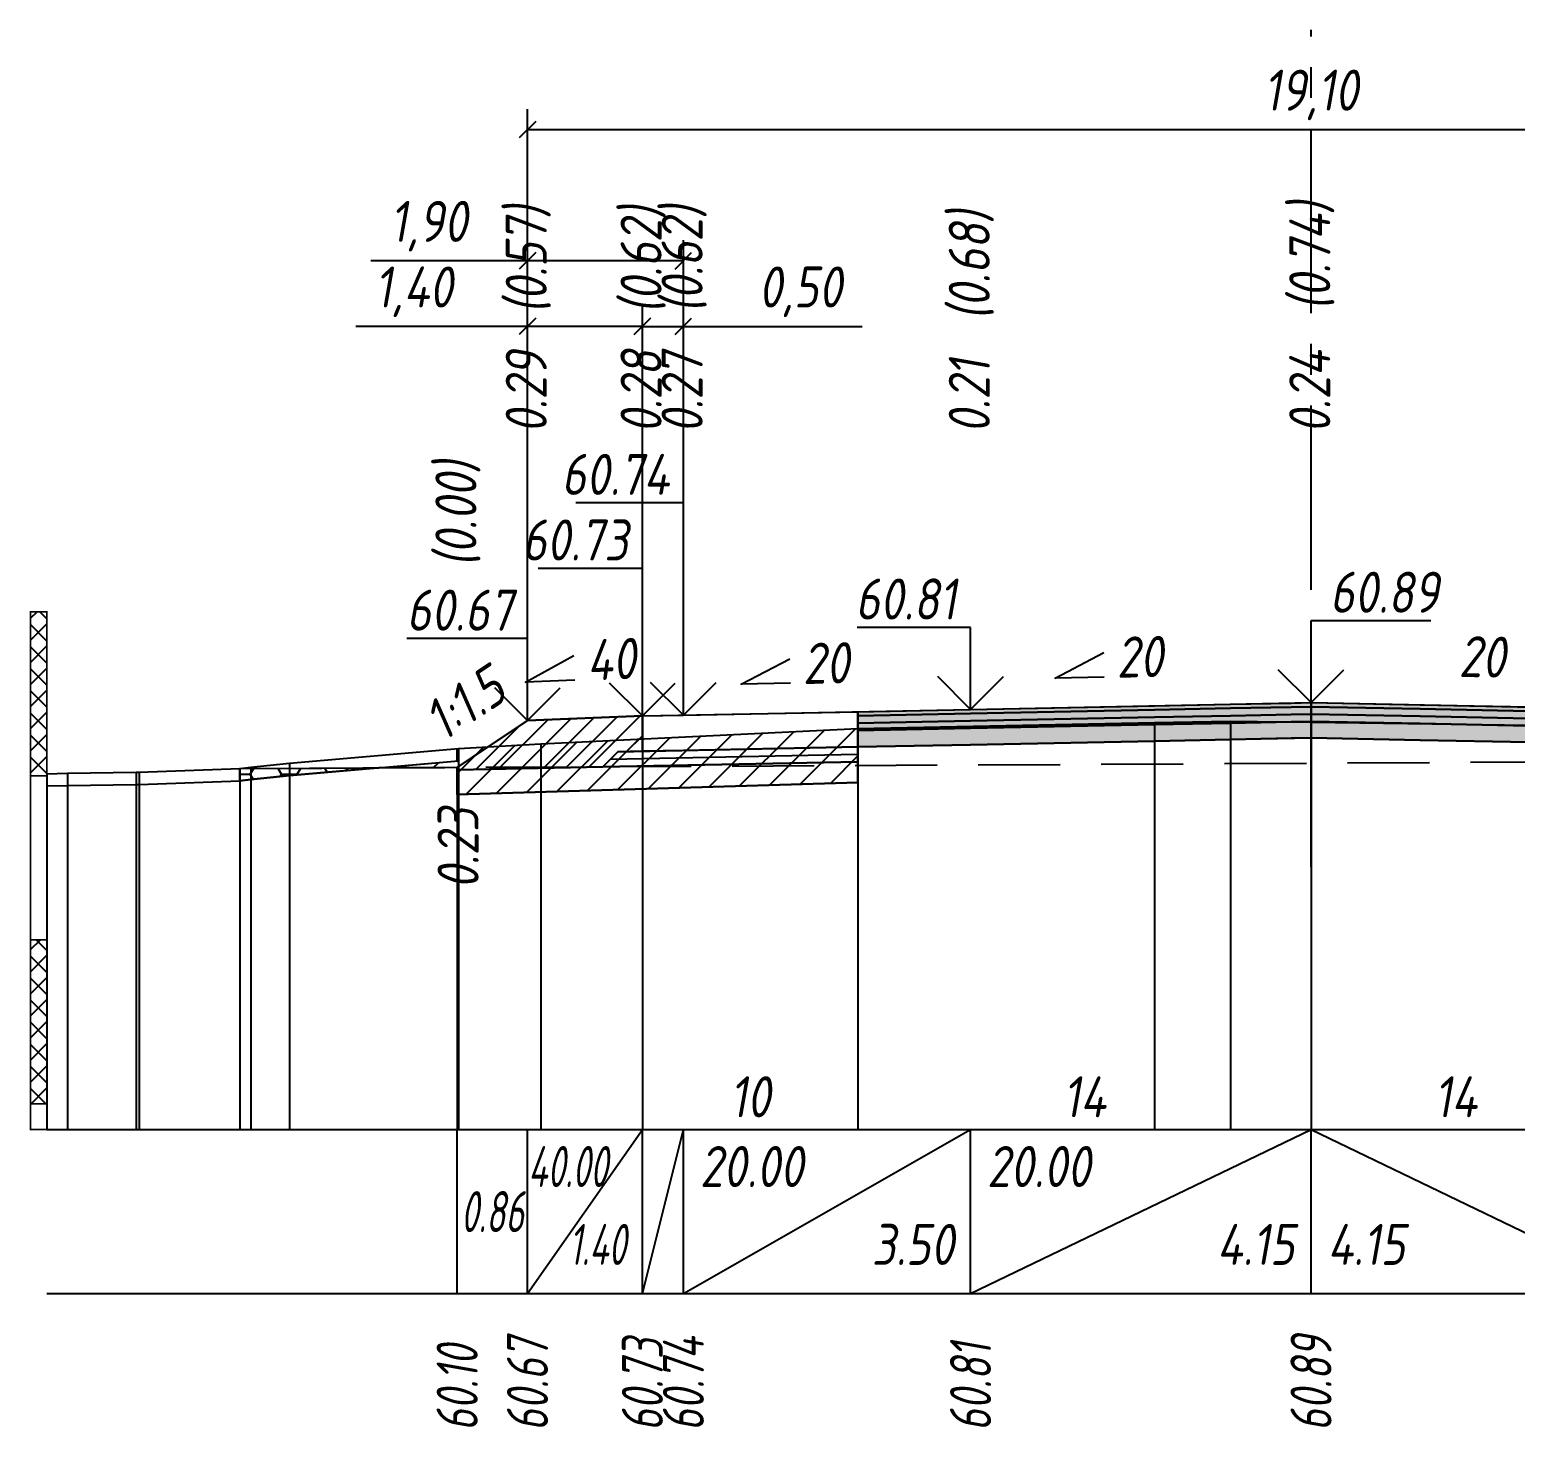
# Model space of a CAD drawing. Extents: x -717 to 1451, y -133302 to 233.
# Drawn here: x 78.9 to 169.5, y -62299.2 to -62213.9 of the extents above; entities that cross this region are included whole.
import ezdxf
from ezdxf.enums import TextEntityAlignment as Align

# ---------------------------------------------------------------- set-up
doc = ezdxf.new("R2010")
doc.units = 0
doc.linetypes.add('осевая2', pattern=[1.125, 0.75, -0.125, 0.125, -0.125])
doc.linetypes.add('штриховая', pattern=[0.75, 0.5, -0.25])
for name, color, linetype in [('Интерполированный поперечник', 2, 'Continuous'), ('Код_514', 1, 'Continuous'), ('Контур_0', 7, 'Continuous'), ('Контур_2521', 7, 'Continuous'), ('Контур_2564', 7, 'Continuous'), ('Контур_2660', 7, 'Continuous'), ('Контур_2665', 7, 'Continuous'), ('Контур_400', 7, 'Continuous'), ('Контур_508', 7, 'Continuous'), ('Контур_512', 7, 'Continuous'), ('Контур_513', 7, 'Continuous'), ('Контур_818', 7, 'Continuous'), ('Красный поперечник', 1, 'Continuous'), ('Линейка абсолютных высот', 7, 'Continuous'), ('Объём_2501', 7, 'Continuous'), ('Объём_2564', 7, 'Continuous'), ('Объём_2650', 7, 'Continuous'), ('Объём_2660', 7, 'Continuous'), ('Объём_2661', 7, 'Continuous'), ('Объём_2665', 7, 'Continuous'), ('Объём_2666', 7, 'Continuous'), ('Объём_2667', 7, 'Continuous'), ('Объём_2668', 7, 'Continuous'), ('Объём_2669', 7, 'Continuous'), ('Объём_2675', 7, 'Continuous'), ('Объём_2753', 7, 'Continuous'), ('Ось', 1, 'осевая2'), ('Откосы', 7, 'Continuous'), ('Отметки покрытия', 7, 'Continuous'), ('Рабочие отметки', 7, 'Continuous'), ('Рабочие отметки доп.', 7, 'Continuous'), ('Слои выравнивания', 7, 'Continuous'), ('Таблица', 7, 'Continuous'), ('Уклоны проезжей части', 7, 'Continuous'), ('Черный поперечник', 3, 'Continuous')]:
    doc.layers.add(name, color=color, linetype=linetype)
for name, color, linetype, true_color in [('Контур_2540', 2, 'Continuous', 0xffff00), ('Контур_2560', 2, 'Continuous', 0xffff00), ('Контур_2561', 7, 'Continuous', 0xff8040), ('Контур_2562', 3, 'Continuous', 0x00ff00), ('Контур_2563', 7, 'Continuous', 0xff8000), ('Контур_2570', 7, 'Continuous', 0x80ff00), ('Контур_2725', 7, 'Continuous', 0x323232), ('Контур_2736', 4, 'Continuous', 0x00ffff), ('Контур_2737', 4, 'Continuous', 0x00ffff), ('Контур_2738', 4, 'Continuous', 0x00ffff), ('Контур_2739', 4, 'Continuous', 0x00ffff), ('Контур_2741', 4, 'Continuous', 0x00ffff), ('Контур_2742', 4, 'Continuous', 0x00ffff), ('Контур_2743', 4, 'Continuous', 0x00ffff), ('Контур_2744', 7, 'Continuous', 0xa4ffff), ('Контур_2745', 7, 'Continuous', 0xa4ffff), ('Контур_2747', 4, 'Continuous', 0x00ffff), ('Контур_2748', 4, 'Continuous', 0x00ffff), ('Контур_2749', 4, 'Continuous', 0x00ffff), ('Контур_2750', 4, 'Continuous', 0x00ffff), ('Контур_2751', 4, 'Continuous', 0x00ffff), ('Контур_2752', 4, 'Continuous', 0x00ffff), ('Контур_2760', 7, 'Continuous', 0x323232), ('Контур_2761', 7, 'Continuous', 0x323232), ('Контур_2762', 7, 'Continuous', 0x323232), ('Контур_2763', 7, 'Continuous', 0x323232), ('Контур_402', 7, 'Continuous', 0xff6464), ('Контур_703', 4, 'Continuous', 0x00ffff), ('Контур_705', 4, 'Continuous', 0x00ffff), ('Контур_707', 4, 'Continuous', 0x00ffff), ('Контур_720', 131, 'Continuous', 0xaaffff), ('Объём_2500', 7, 'Continuous', 0xc0c0c0), ('Объём_2520', 7, 'Continuous', 0x80ffff), ('Объём_2540', 2, 'Continuous', 0xffff00), ('Объём_2560', 2, 'Continuous', 0xffff00), ('Объём_2561', 7, 'Continuous', 0xff8040), ('Объём_2562', 3, 'Continuous', 0x00ff00), ('Объём_2563', 7, 'Continuous', 0xff8000), ('Объём_2570', 7, 'Continuous', 0x80ff00), ('Объём_2600', 7, 'Continuous', 0x808000), ('Объём_2746', 2, 'Continuous', 0xffff00)]:
    doc.layers.add(name, color=color, linetype=linetype, true_color=true_color)
doc.styles.get("Standard").update_dxf_attribs({"font": 'txt', "height": 2.5})
doc.styles.add('М', font='romand.shx', dxfattribs={"width": 0.8, "oblique": 10, "height": 2.5})
doc.dimstyles.new('ISO-25', dxfattribs={"dimtxt": 2.5, "dimasz": 2.5, "dimexe": 1.25, "dimexo": 0.625, "dimtad": 1, "dimtxsty": 'Standard', "dimcen": 2.5, "dimadec": 0, "dimazin": 0, "dimtfac": 1, "dimtmove": 0, "dimatfit": 3, "dimfxl": 1, "dimarcsym": 0})
pattern_1 = [(45.0000013, (0, 0), (-0.67351924, 0.673519211), []), (135.0000003, (0, 0), (-0.673519222, -0.67351923), [])]

# ---------------------------------------------------------------- blocks, each defined once
blk = doc.blocks.new('_Oblique')
at = {"color": 0, "linetype": 'ByBlock', "lineweight": -2}
blk.add_line((-0.5, -0.5), (0.5, 0.5), dxfattribs=at)
blk = doc.blocks.new('*D1495')
at = {"color": 0, "lineweight": -2, "transparency": 16777216}
for p, q in [((109.286, -62255.498), (109.286, -62230.778)), ((116.286, -62255.218), (116.286, -62230.778)), ((109.286, -62232.028), (98.815, -62232.028)), ((116.286, -62232.028), (109.286, -62232.028))]:
    blk.add_line(p, q, dxfattribs=at)
at = {"layer": 'Defpoints', "color": 0, "transparency": 16777216}
for p in [(116.286, -62232.028), (109.286, -62256.123), (116.286, -62255.843)]:
    blk.add_point(p, dxfattribs=at)
at = {"color": 0, "lineweight": -2, "transparency": 16777216, "rotation": 180}
blk.add_blockref('_Oblique', (109.286, -62232.028), dxfattribs=at)
at = {"color": 0, "lineweight": -2, "transparency": 16777216}
blk.add_blockref('_Oblique', (116.286, -62232.028), dxfattribs=at)
at = {"color": 0, "transparency": 16777216, "insert": (102.355, -62229.915), "char_height": 2.5, "width": 8.75, "attachment_point": 5, "style": 'М'}
blk.add_mtext('1,40', dxfattribs=at)
blk = doc.blocks.new('*D1497')
at = {"color": 0, "lineweight": -2, "transparency": 16777216}
for p, q in [((116.286, -62255.218), (116.286, -62230.778)), ((118.786, -62255.168), (118.786, -62230.778)), ((116.286, -62232.028), (118.786, -62232.028)), ((118.786, -62232.028), (129.677, -62232.028))]:
    blk.add_line(p, q, dxfattribs=at)
at = {"layer": 'Defpoints', "color": 0, "transparency": 16777216}
for p in [(118.786, -62232.028), (116.286, -62255.843), (118.786, -62255.793)]:
    blk.add_point(p, dxfattribs=at)
at = {"color": 0, "lineweight": -2, "transparency": 16777216, "rotation": 180}
blk.add_blockref('_Oblique', (116.286, -62232.028), dxfattribs=at)
at = {"color": 0, "lineweight": -2, "transparency": 16777216}
blk.add_blockref('_Oblique', (118.786, -62232.028), dxfattribs=at)
at = {"color": 0, "transparency": 16777216, "insert": (125.916, -62229.915), "char_height": 2.5, "width": 9.16667, "attachment_point": 5, "style": 'М'}
blk.add_mtext('0,50', dxfattribs=at)
blk = doc.blocks.new('*D1500')
at = {"color": 0, "lineweight": -2, "transparency": 16777216}
for p, q in [((109.286, -62255.498), (109.286, -62226.778)), ((118.786, -62255.168), (118.786, -62226.778)), ((109.286, -62228.028), (99.729, -62228.028)), ((118.786, -62228.028), (109.286, -62228.028))]:
    blk.add_line(p, q, dxfattribs=at)
at = {"layer": 'Defpoints', "color": 0, "transparency": 16777216}
for p in [(118.786, -62228.028), (109.286, -62256.123), (118.786, -62255.793)]:
    blk.add_point(p, dxfattribs=at)
at = {"color": 0, "lineweight": -2, "transparency": 16777216, "rotation": 180}
blk.add_blockref('_Oblique', (109.286, -62228.028), dxfattribs=at)
at = {"color": 0, "lineweight": -2, "transparency": 16777216}
blk.add_blockref('_Oblique', (118.786, -62228.028), dxfattribs=at)
at = {"color": 0, "transparency": 16777216, "insert": (103.269, -62225.915), "char_height": 2.5, "width": 8.75, "attachment_point": 5, "style": 'М'}
blk.add_mtext('1,90', dxfattribs=at)
blk = doc.blocks.new('*D1501')
at = {"color": 0, "lineweight": -2, "transparency": 16777216}
for p, q in [((109.286, -62255.498), (109.286, -62218.778)), ((204.786, -62255.498), (204.786, -62218.778)), ((109.286, -62220.028), (204.786, -62220.028))]:
    blk.add_line(p, q, dxfattribs=at)
at = {"layer": 'Defpoints', "color": 0, "transparency": 16777216}
for p in [(204.786, -62220.028), (109.286, -62256.123), (204.786, -62256.123)]:
    blk.add_point(p, dxfattribs=at)
at = {"color": 0, "lineweight": -2, "transparency": 16777216, "rotation": 180}
blk.add_blockref('_Oblique', (109.286, -62220.028), dxfattribs=at)
at = {"color": 0, "lineweight": -2, "transparency": 16777216}
blk.add_blockref('_Oblique', (204.786, -62220.028), dxfattribs=at)
at = {"color": 0, "transparency": 16777216, "insert": (157.036, -62217.915), "char_height": 2.5, "width": 10.41667, "attachment_point": 5, "style": 'М'}
blk.add_mtext('19,10', dxfattribs=at)

msp = doc.modelspace()

# ---------------------------------------------------------------- hatches: boundary and pattern name
at = {"layer": 'Линейка абсолютных высот'}
h = msp.add_hatch(dxfattribs=at)
h.set_pattern_fill('ANSI37', scale=0.3, style=0)
h.set_pattern_definition(pattern_1)
h.paths.add_polyline_path([(80, -62259.422), (80, -62249.422), (79, -62249.422), (79, -62259.422)])
h = msp.add_hatch(dxfattribs=at)
h.set_pattern_fill('ANSI37', scale=0.3, style=0)
h.set_pattern_definition(pattern_1)
h.paths.add_polyline_path([(80, -62279.422), (80, -62269.422), (79, -62269.422), (79, -62279.422)])
at = {"layer": 'Объём_2563'}
h = msp.add_hatch(dxfattribs=at)
h.set_pattern_fill('ANSI31', color=256, scale=0.3)
h.paths.add_polyline_path([(109.286, -62256.061), (116.286, -62255.781), (116.286, -62257.931), (114.786, -62257.961), (113.867, -62258.879), (105, -62259.056), (105, -62258.918)])
h = msp.add_hatch(dxfattribs=at)
h.set_pattern_fill('ANSI31', color=256, scale=0.3)
h.paths.add_polyline_path([(109.286, -62256.061), (116.286, -62255.781), (116.286, -62257.931), (114.786, -62257.961), (113.867, -62258.879), (105, -62259.056), (105, -62258.918)])
at = {"layer": 'Объём_2600'}
h = msp.add_hatch(dxfattribs=at)
h.set_pattern_fill('ANSI31', color=6, scale=0.4)
h.paths.add_polyline_path([(105, -62260.577), (105, -62258.918), (100.228, -62258.942), (105.076, -62258.523), (105.076, -62257.773), (110.098, -62257.487), (129.425, -62256.551), (129.425, -62259.844)])
h = msp.add_hatch(dxfattribs=at)
h.set_pattern_fill('HONEY', color=5, scale=0.3)
h.paths.add_polyline_path([(94.785, -62259.413), (92.421, -62259.656), (91.753, -62259.735), (91.753, -62258.985), (100.228, -62258.942)])
at = {"layer": 'Слои выравнивания'}
for color, points in [(2, [(129.425, -62255.518), (136.286, -62255.381), (147.505, -62255.156), (152.118, -62255.064), (155.828, -62254.99), (157.036, -62254.966), (157.036, -62255.216), (155.828, -62255.24), (152.118, -62255.314), (147.505, -62255.406), (136.286, -62255.631), (129.425, -62255.768)]), (3, [(129.425, -62255.768), (136.286, -62255.631), (147.505, -62255.406), (152.118, -62255.314), (155.828, -62255.24), (157.036, -62255.216), (157.036, -62255.666), (155.828, -62255.69), (152.118, -62255.764), (147.505, -62255.856), (136.286, -62256.081), (129.425, -62256.218)]), (4, [(129.425, -62256.218), (136.286, -62256.081), (147.505, -62255.856), (152.118, -62255.764), (155.828, -62255.69), (157.036, -62255.666), (157.036, -62256.116), (155.828, -62256.14), (152.118, -62256.214), (147.505, -62256.306), (136.286, -62256.531), (129.425, -62256.668)]), (2, [(157.036, -62254.966), (163.679, -62255.099), (170.289, -62255.231), (174.67, -62255.318), (174.67, -62255.568), (170.289, -62255.481), (163.679, -62255.349), (157.036, -62255.216)]), (3, [(157.036, -62255.216), (163.679, -62255.349), (170.289, -62255.481), (174.67, -62255.568), (174.67, -62256.018), (170.289, -62255.931), (163.679, -62255.799), (157.036, -62255.666)]), (4, [(157.036, -62255.666), (163.679, -62255.799), (170.289, -62255.931), (174.67, -62256.018), (174.67, -62256.468), (170.289, -62256.381), (163.679, -62256.249), (157.036, -62256.116)]), (5, [(129.425, -62256.668), (136.286, -62256.531), (147.505, -62256.306), (152.118, -62256.214), (155.828, -62256.14), (157.036, -62256.116), (157.036, -62257.116), (155.828, -62257.14), (152.118, -62257.214), (147.505, -62257.306), (136.286, -62257.531), (129.425, -62257.668)]), (5, [(157.036, -62256.116), (163.679, -62256.249), (170.289, -62256.381), (174.67, -62256.468), (174.67, -62257.468), (170.289, -62257.381), (163.679, -62257.249), (157.036, -62257.116)])]:
    msp.add_hatch(color=color, dxfattribs=at).paths.add_polyline_path(points)

# ---------------------------------------------------------------- linework, layer by layer
at = {"layer": 'Интерполированный поперечник', "linetype": 'штриховая', "ltscale": 10, "flags": 128}
msp.add_lwpolyline([(91.753, -62258.985), (218.186, -62258.339)], dxfattribs=at)
at = {"layer": 'Код_514'}
for p, q in [((105, -62291), (105, -62281)), ((109.286, -62291), (109.286, -62281)), ((109.286, -62291), (116.286, -62281)), ((116.286, -62291), (116.286, -62281)), ((116.286, -62291), (118.786, -62281)), ((118.786, -62291), (118.786, -62281)), ((118.786, -62291), (136.286, -62281)), ((136.286, -62291), (136.286, -62281)), ((136.286, -62291), (157.036, -62281)), ((157.036, -62291), (157.036, -62281)), ((157.036, -62281), (177.786, -62291))]:
    msp.add_line(p, q, dxfattribs=at)
at = {"layer": 'Контур_0', "flags": 128}
for points in [[(118.786, -62257.881), (116.286, -62257.931), (116.286, -62255.781), (129.425, -62255.518), (129.425, -62257.668), (118.786, -62257.881), (118.786, -62257.881)], [(109.286, -62256.061), (105, -62258.918), (105, -62258.918), (105, -62258.918), (105, -62258.918), (105, -62258.918), (105, -62258.918), (105, -62258.918), (105, -62258.918), (105, -62258.918), (105, -62258.918), (105, -62258.918), (105, -62258.918), (105, -62258.918), (105, -62258.918), (105, -62258.918)], [(109.286, -62256.061), (105, -62258.918), (105, -62258.918), (105, -62258.918), (105, -62258.918), (105, -62258.918), (105, -62258.918), (105, -62258.918), (105, -62258.918), (105, -62258.918), (105, -62258.918), (105, -62258.918), (105, -62258.918), (105, -62258.918), (105, -62258.918), (105, -62258.918), (105, -62258.918), (105, -62258.918), (105, -62258.918), (105, -62258.918), (105, -62258.918), (105, -62258.918), (105, -62258.918), (105, -62258.918), (105, -62258.918), (105, -62258.918), (105, -62258.918), (105, -62258.918), (105, -62258.918), (105, -62258.918)], [(105, -62259.056), (113.867, -62258.879), (114.786, -62257.961), (116.286, -62257.931)], [(114.786, -62257.961), (129.425, -62257.668), (129.425, -62258.568), (113.867, -62258.879), (114.786, -62257.961), (114.786, -62257.961)]]:
    msp.add_lwpolyline(points, dxfattribs=at)
at = {"layer": 'Контур_2521', "color": 250, "flags": 128}
msp.add_lwpolyline([(114.326, -62258.42), (129.425, -62258.118)], dxfattribs=at)
at = {"layer": 'Контур_2540', "flags": 128}
msp.add_lwpolyline([(113.867, -62258.879), (129.425, -62258.568), (129.425, -62259.844), (105, -62260.577), (105, -62259.056), (113.867, -62258.879), (113.867, -62258.879)], dxfattribs=at)
at = {"layer": 'Контур_2560', "flags": 128}
msp.add_lwpolyline([(109.286, -62256.061), (109.286, -62256.061), (109.286, -62256.061), (116.286, -62255.781)], dxfattribs=at)
at = {"layer": 'Контур_2561', "flags": 128}
msp.add_lwpolyline([(116.286, -62255.781), (116.286, -62255.781), (109.286, -62256.061), (109.286, -62256.061), (116.286, -62255.781)], dxfattribs=at)
at = {"layer": 'Контур_2562', "flags": 128}
msp.add_lwpolyline([(109.286, -62256.061), (109.286, -62256.061), (109.286, -62256.061), (109.286, -62256.061), (109.286, -62256.061)], dxfattribs=at)
at = {"layer": 'Контур_2563', "flags": 128}
msp.add_lwpolyline([(109.286, -62256.061), (116.286, -62255.781), (116.286, -62257.931), (114.786, -62257.961), (113.867, -62258.879), (105, -62259.056), (105, -62258.918), (109.286, -62256.061), (109.286, -62256.061)], dxfattribs=at)
at = {"layer": 'Контур_2564', "flags": 128}
msp.add_lwpolyline([(109.286, -62256.061), (116.286, -62255.781)], dxfattribs=at)
at = {"layer": 'Контур_2570', "flags": 128}
msp.add_lwpolyline([(80, -62260.049), (81.259, -62260.024), (85.434, -62259.963), (85.628, -62259.962), (91.753, -62259.735), (91.753, -62259.735), (92.421, -62259.656), (94.785, -62259.413), (105.076, -62258.523), (105.076, -62257.773), (110.098, -62257.487), (129.425, -62256.551), (147.505, -62256.178), (152.118, -62256.088), (157.036, -62256.157), (170.289, -62256.34)], dxfattribs=at)
at = {"layer": 'Контур_2660', "flags": 128}
msp.add_lwpolyline([(105, -62260.577), (129.425, -62259.844)], dxfattribs=at)
at = {"layer": 'Контур_2665', "flags": 128}
msp.add_lwpolyline([(109.286, -62256.061), (109.286, -62256.061)], dxfattribs=at)
at = {"layer": 'Контур_2725', "flags": 128}
msp.add_lwpolyline([(129.425, -62257.668), (136.286, -62257.531), (147.505, -62257.306), (152.118, -62257.214), (155.828, -62257.14), (157.036, -62257.116), (163.679, -62257.249), (170.289, -62257.381), (174.67, -62257.468)], dxfattribs=at)
at = {"layer": 'Контур_2736', "flags": 128}
msp.add_lwpolyline([(109.286, -62256.061), (105, -62258.918)], dxfattribs=at)
at = {"layer": 'Контур_2737', "flags": 128}
msp.add_lwpolyline([(105, -62258.918), (105, -62258.918)], dxfattribs=at)
at = {"layer": 'Контур_2738', "flags": 128}
msp.add_lwpolyline([(105, -62258.918), (105, -62258.918)], dxfattribs=at)
at = {"layer": 'Контур_2739', "flags": 128}
msp.add_lwpolyline([(105, -62258.918), (105, -62258.918)], dxfattribs=at)
at = {"layer": 'Контур_2741', "flags": 128}
msp.add_lwpolyline([(105, -62258.918), (105, -62258.918)], dxfattribs=at)
at = {"layer": 'Контур_2742', "flags": 128}
msp.add_lwpolyline([(105, -62258.918), (105, -62258.918)], dxfattribs=at)
at = {"layer": 'Контур_2743', "flags": 128}
msp.add_lwpolyline([(105, -62258.918), (105, -62258.918)], dxfattribs=at)
at = {"layer": 'Контур_2744', "flags": 128}
msp.add_lwpolyline([(105, -62258.918), (105, -62258.918)], dxfattribs=at)
msp.add_lwpolyline([(105, -62258.918), (105, -62258.918)], dxfattribs=at)
msp.add_lwpolyline([(105, -62258.918), (105, -62258.918)], dxfattribs=at)
msp.add_lwpolyline([(105, -62258.918), (105, -62258.918)], dxfattribs=at)
msp.add_lwpolyline([(105, -62258.918), (105, -62258.918)], dxfattribs=at)
msp.add_lwpolyline([(105, -62258.918), (105, -62258.918)], dxfattribs=at)
at = {"layer": 'Контур_2745', "flags": 128}
msp.add_lwpolyline([(105, -62258.918), (105, -62258.918)], dxfattribs=at)
msp.add_lwpolyline([(105, -62258.918), (105, -62258.918)], dxfattribs=at)
msp.add_lwpolyline([(105, -62258.918), (105, -62258.918)], dxfattribs=at)
msp.add_lwpolyline([(105, -62258.918), (105, -62258.918)], dxfattribs=at)
msp.add_lwpolyline([(105, -62258.918), (105, -62258.918)], dxfattribs=at)
msp.add_lwpolyline([(105, -62258.918), (105, -62258.918)], dxfattribs=at)
at = {"layer": 'Контур_2747', "flags": 128}
msp.add_lwpolyline([(105, -62258.918), (105, -62258.918)], dxfattribs=at)
at = {"layer": 'Контур_2748', "flags": 128}
msp.add_lwpolyline([(105, -62258.918), (105, -62258.918)], dxfattribs=at)
at = {"layer": 'Контур_2749', "flags": 128}
msp.add_lwpolyline([(105, -62258.918), (105, -62258.918)], dxfattribs=at)
at = {"layer": 'Контур_2750', "flags": 128}
msp.add_lwpolyline([(105, -62258.918), (105, -62258.918)], dxfattribs=at)
at = {"layer": 'Контур_2751', "flags": 128}
msp.add_lwpolyline([(105, -62258.918), (105, -62258.918)], dxfattribs=at)
at = {"layer": 'Контур_2752', "flags": 128}
msp.add_lwpolyline([(105, -62258.918), (105, -62258.918)], dxfattribs=at)
at = {"layer": 'Контур_2760', "flags": 128}
msp.add_lwpolyline([(129.425, -62255.518), (136.286, -62255.381), (147.505, -62255.156), (152.118, -62255.064), (155.828, -62254.99), (157.036, -62254.966), (163.679, -62255.099), (170.289, -62255.231), (174.67, -62255.318)], dxfattribs=at)
at = {"layer": 'Контур_2761', "flags": 128}
msp.add_lwpolyline([(129.425, -62255.768), (136.286, -62255.631), (147.505, -62255.406), (152.118, -62255.314), (155.828, -62255.24), (157.036, -62255.216), (163.679, -62255.349), (170.289, -62255.481), (174.67, -62255.568)], dxfattribs=at)
at = {"layer": 'Контур_2762', "flags": 128}
msp.add_lwpolyline([(129.425, -62256.218), (136.286, -62256.081), (147.505, -62255.856), (152.118, -62255.764), (155.828, -62255.69), (157.036, -62255.666), (163.679, -62255.799), (170.289, -62255.931), (174.67, -62256.018)], dxfattribs=at)
at = {"layer": 'Контур_2763', "flags": 128}
msp.add_lwpolyline([(129.425, -62256.668), (136.286, -62256.531), (147.505, -62256.306), (152.118, -62256.214), (155.828, -62256.14), (157.036, -62256.116), (163.679, -62256.249), (170.289, -62256.381), (174.67, -62256.468)], dxfattribs=at)
at = {"layer": 'Контур_400', "flags": 128}
for points in [[(116.286, -62255.781), (118.786, -62255.731), (118.786, -62255.731), (118.786, -62255.731), (118.786, -62255.731), (118.786, -62255.731), (118.786, -62255.731), (136.286, -62255.381), (157.036, -62254.966)], [(157.036, -62254.966), (177.786, -62255.381), (195.286, -62255.731), (195.286, -62255.731), (195.286, -62255.731), (195.286, -62255.731), (195.286, -62255.731), (195.286, -62255.731), (197.786, -62255.781)]]:
    msp.add_lwpolyline(points, dxfattribs=at)
at = {"layer": 'Контур_402', "flags": 128}
msp.add_lwpolyline([(105, -62260.577), (129.425, -62259.844), (129.425, -62257.668), (157.036, -62257.116), (174.67, -62257.468), (174.67, -62259.545), (211.677, -62260.655)], dxfattribs=at)
at = {"layer": 'Контур_508', "flags": 128}
msp.add_lwpolyline([(105, -62260.577), (129.425, -62259.844), (129.425, -62257.668), (157.036, -62257.116), (174.67, -62257.468), (174.67, -62259.545), (211.677, -62260.655), (212.195, -62261), (214.195, -62261), (218.186, -62258.339)], dxfattribs=at)
at = {"layer": 'Контур_512', "flags": 128}
msp.add_lwpolyline([(105, -62260.577), (129.425, -62259.844)], dxfattribs=at)
at = {"layer": 'Контур_513', "flags": 128}
msp.add_lwpolyline([(105, -62260.577), (129.425, -62259.844), (129.425, -62257.668), (157.036, -62257.116), (174.67, -62257.468), (174.67, -62259.545), (211.677, -62260.655), (212.195, -62261), (214.195, -62261), (218.186, -62258.339)], dxfattribs=at)
at = {"layer": 'Контур_703', "flags": 128}
for points in [[(109.286, -62256.061), (105, -62258.918)], [(105, -62258.918), (105, -62258.918)]]:
    msp.add_lwpolyline(points, dxfattribs=at)
at = {"layer": 'Контур_705', "flags": 128}
msp.add_lwpolyline([(105, -62258.918), (105, -62258.918)], dxfattribs=at)
at = {"layer": 'Контур_707', "flags": 128}
msp.add_lwpolyline([(105, -62258.918), (105, -62258.918)], dxfattribs=at)
at = {"layer": 'Контур_720', "flags": 128}
msp.add_lwpolyline([(105, -62258.918), (105, -62258.918)], dxfattribs=at)
at = {"layer": 'Контур_818', "flags": 128}
msp.add_lwpolyline([(105, -62258.529), (105.076, -62258.523), (105.076, -62257.773), (110.098, -62257.487), (129.425, -62256.551), (147.505, -62256.178), (152.118, -62256.088), (157.036, -62256.157), (170.289, -62256.34), (174.67, -62256.402), (192.894, -62257.371), (196.989, -62257.687), (196.989, -62258.437), (197.845, -62258.486), (201.035, -62259.388), (206.49, -62259.58), (218.186, -62259.089)], dxfattribs=at)
at = {"layer": 'Красный поперечник'}
for p, q in [((118.786, -62255.731), (136.286, -62255.381)), ((136.286, -62255.381), (157.036, -62254.966)), ((157.036, -62254.966), (177.786, -62255.381)), ((105, -62258.918), (109.286, -62256.061)), ((109.286, -62256.061), (116.286, -62255.781)), ((116.286, -62255.781), (118.786, -62255.731)), ((129.425, -62259.844), (129.425, -62281)), ((105, -62260.577), (105, -62281))]:
    msp.add_line(p, q, dxfattribs=at)
at = {"layer": 'Линейка абсолютных высот', "color": 7, "const_width": 0.1, "flags": 128}
for points in [[(80, -62259.422), (80, -62249.422), (79, -62249.422), (79, -62259.422), (80, -62259.422)], [(80, -62269.422), (80, -62259.422), (79, -62259.422), (79, -62269.422), (80, -62269.422)], [(80, -62279.422), (80, -62269.422), (79, -62269.422), (79, -62279.422), (80, -62279.422)], [(80, -62281), (80, -62279.422), (79, -62279.422), (79, -62281), (80, -62281)]]:
    msp.add_lwpolyline(points, dxfattribs=at)
at = {"layer": 'Объём_2500', "flags": 128}
msp.add_lwpolyline([(118.786, -62257.881), (116.286, -62257.931), (116.286, -62255.781), (129.425, -62255.518), (129.425, -62257.668), (118.786, -62257.881), (118.786, -62257.881)], dxfattribs=at)
at = {"layer": 'Объём_2501', "flags": 128}
for points in [[(116.286, -62255.781), (118.786, -62255.731), (118.786, -62255.731), (118.786, -62255.731), (118.786, -62255.731), (118.786, -62255.731), (118.786, -62255.731), (136.286, -62255.381), (157.036, -62254.966)], [(157.036, -62254.966), (177.786, -62255.381), (195.286, -62255.731), (195.286, -62255.731), (195.286, -62255.731), (195.286, -62255.731), (195.286, -62255.731), (195.286, -62255.731), (197.786, -62255.781)]]:
    msp.add_lwpolyline(points, dxfattribs=at)
at = {"layer": 'Объём_2520', "color": 250, "flags": 128}
msp.add_lwpolyline([(114.786, -62257.961), (129.425, -62257.668), (129.425, -62258.568), (113.867, -62258.879), (114.786, -62257.961), (114.786, -62257.961)], dxfattribs=at)
at = {"layer": 'Объём_2540', "flags": 128}
msp.add_lwpolyline([(113.867, -62258.879), (129.425, -62258.568), (129.425, -62259.844), (105, -62260.577), (105, -62259.056), (113.867, -62258.879), (113.867, -62258.879)], dxfattribs=at)
at = {"layer": 'Объём_2560', "flags": 128}
msp.add_lwpolyline([(109.286, -62256.061), (109.286, -62256.061), (109.286, -62256.061), (116.286, -62255.781)], dxfattribs=at)
at = {"layer": 'Объём_2561', "flags": 128}
msp.add_lwpolyline([(116.286, -62255.781), (116.286, -62255.781), (109.286, -62256.061), (109.286, -62256.061), (116.286, -62255.781)], dxfattribs=at)
at = {"layer": 'Объём_2562', "flags": 128}
msp.add_lwpolyline([(109.286, -62256.061), (109.286, -62256.061), (109.286, -62256.061), (109.286, -62256.061), (109.286, -62256.061)], dxfattribs=at)
at = {"layer": 'Объём_2563', "color": 250, "flags": 128}
msp.add_lwpolyline([(109.286, -62256.061), (116.286, -62255.781), (116.286, -62257.931), (114.786, -62257.961), (113.867, -62258.879), (105, -62259.056), (105, -62258.918), (109.286, -62256.061), (109.286, -62256.061)], dxfattribs=at)
at = {"layer": 'Объём_2564', "flags": 128}
msp.add_lwpolyline([(109.286, -62256.061), (116.286, -62255.781)], dxfattribs=at)
at = {"layer": 'Объём_2570', "flags": 128}
msp.add_lwpolyline([(105, -62258.529), (105, -62257.779), (105.076, -62257.773), (105.076, -62258.523), (105, -62258.529), (105, -62258.529)], dxfattribs=at)
at = {"layer": 'Объём_2600', "color": 5, "flags": 128}
msp.add_lwpolyline([(94.785, -62259.413), (92.421, -62259.656), (91.753, -62259.735), (91.753, -62258.985), (100.228, -62258.942), (94.785, -62259.413), (94.785, -62259.413)], dxfattribs=at)
at = {"layer": 'Объём_2650', "color": 6, "flags": 128}
msp.add_lwpolyline([(105, -62260.577), (105, -62258.918), (100.228, -62258.942), (105.076, -62258.523), (105.076, -62257.773), (110.098, -62257.487), (129.425, -62256.551), (129.425, -62259.844), (105, -62260.577), (105, -62260.577)], dxfattribs=at)
at = {"layer": 'Объём_2660', "flags": 128}
msp.add_lwpolyline([(105, -62260.577), (129.425, -62259.844)], dxfattribs=at)
at = {"layer": 'Объём_2661', "flags": 128}
msp.add_lwpolyline([(109.286, -62256.061), (105, -62258.918)], dxfattribs=at)
at = {"layer": 'Объём_2665', "flags": 128}
msp.add_lwpolyline([(109.286, -62256.061), (109.286, -62256.061)], dxfattribs=at)
at = {"layer": 'Объём_2666', "flags": 128}
msp.add_lwpolyline([(109.286, -62256.061), (105, -62258.918)], dxfattribs=at)
at = {"layer": 'Объём_2667', "flags": 128}
msp.add_lwpolyline([(105, -62258.918), (105, -62258.918)], dxfattribs=at)
msp.add_lwpolyline([(105, -62258.918), (105, -62258.918)], dxfattribs=at)
at = {"layer": 'Объём_2668', "flags": 128}
msp.add_lwpolyline([(105, -62258.918), (105, -62258.918)], dxfattribs=at)
msp.add_lwpolyline([(105, -62258.918), (105, -62258.918)], dxfattribs=at)
at = {"layer": 'Объём_2669', "flags": 128}
msp.add_lwpolyline([(105, -62258.918), (105, -62258.918)], dxfattribs=at)
msp.add_lwpolyline([(105, -62258.918), (105, -62258.918)], dxfattribs=at)
at = {"layer": 'Объём_2675', "flags": 128}
msp.add_lwpolyline([(105, -62258.918), (105, -62258.918)], dxfattribs=at)
msp.add_lwpolyline([(105, -62258.918), (105, -62258.918)], dxfattribs=at)
msp.add_lwpolyline([(105, -62258.918), (105, -62258.918)], dxfattribs=at)
msp.add_lwpolyline([(105, -62258.918), (105, -62258.918)], dxfattribs=at)
msp.add_lwpolyline([(105, -62258.918), (105, -62258.918)], dxfattribs=at)
msp.add_lwpolyline([(105, -62258.918), (105, -62258.918)], dxfattribs=at)
msp.add_lwpolyline([(105, -62258.918), (105, -62258.918)], dxfattribs=at)
msp.add_lwpolyline([(105, -62258.918), (105, -62258.918)], dxfattribs=at)
msp.add_lwpolyline([(105, -62258.918), (105, -62258.918)], dxfattribs=at)
msp.add_lwpolyline([(105, -62258.918), (105, -62258.918)], dxfattribs=at)
msp.add_lwpolyline([(105, -62258.918), (105, -62258.918)], dxfattribs=at)
msp.add_lwpolyline([(105, -62258.918), (105, -62258.918)], dxfattribs=at)
at = {"layer": 'Объём_2746', "flags": 128}
msp.add_lwpolyline([(129.425, -62259.844), (105, -62260.577), (105, -62258.918), (106.871, -62257.67), (110.098, -62257.487), (129.425, -62256.551), (129.425, -62259.844), (129.425, -62259.844)], dxfattribs=at)
at = {"layer": 'Объём_2753', "flags": 128}
msp.add_lwpolyline([(129.425, -62255.518), (129.425, -62255.518)], dxfattribs=at)
at = {"layer": 'Ось', "ltscale": 15}
msp.add_line((157.036, -62264.971), (157.036, -62213.937), dxfattribs=at)
at = {"layer": 'Откосы', "color": 1, "flags": 128}
for points in [[(144.435, -62253.406), (141.435, -62253.466), (144.405, -62251.907)], [(112.172, -62253.602), (109.174, -62253.721), (112.112, -62252.103)], [(125.31, -62253.789), (122.31, -62253.849), (125.28, -62252.289)]]:
    msp.add_lwpolyline(points, dxfattribs=at)
at = {"layer": 'Отметки покрытия', "color": 1}
for p, q in [((118.786, -62242.781), (112.236, -62242.781)), ((118.786, -62255.731), (118.786, -62242.781)), ((116.286, -62246.781), (109.936, -62246.781)), ((116.286, -62255.781), (116.286, -62246.781)), ((157.036, -62254.966), (157.036, -62249.966)), ((157.036, -62249.966), (164.336, -62249.966)), ((109.286, -62251.061), (101.936, -62251.061)), ((109.286, -62256.061), (109.286, -62251.061)), ((136.286, -62250.381), (129.386, -62250.381)), ((136.286, -62255.381), (136.286, -62250.381)), ((157.036, -62254.966), (155.036, -62252.966)), ((157.036, -62254.966), (159.036, -62252.966)), ((116.286, -62255.781), (114.286, -62253.781)), ((116.286, -62255.781), (118.286, -62253.781)), ((118.786, -62255.731), (116.786, -62253.731)), ((118.786, -62255.731), (120.786, -62253.731)), ((136.286, -62255.381), (134.286, -62253.381)), ((136.286, -62255.381), (138.286, -62253.381)), ((109.286, -62256.061), (107.286, -62254.061)), ((109.286, -62256.061), (111.286, -62254.061))]:
    msp.add_line(p, q, dxfattribs=at)
at = {"layer": 'Слои выравнивания'}
for p, q in [((129.425, -62255.518), (129.425, -62281)), ((157.036, -62254.966), (157.036, -62281)), ((116.286, -62255.781), (116.286, -62281))]:
    msp.add_line(p, q, dxfattribs=at)
at = {"layer": 'Слои выравнивания', "color": 2, "flags": 128}
for points in [[(129.425, -62255.518), (136.286, -62255.381), (147.505, -62255.156), (152.118, -62255.064), (155.828, -62254.99), (157.036, -62254.966), (157.036, -62255.216), (155.828, -62255.24), (152.118, -62255.314), (147.505, -62255.406), (136.286, -62255.631), (129.425, -62255.768)], [(157.036, -62254.966), (163.679, -62255.099), (170.289, -62255.231), (174.67, -62255.318), (174.67, -62255.568), (170.289, -62255.481), (163.679, -62255.349), (157.036, -62255.216)]]:
    msp.add_lwpolyline(points, close=True, dxfattribs=at)
at = {"layer": 'Слои выравнивания', "color": 3, "flags": 128}
for points in [[(129.425, -62255.768), (136.286, -62255.631), (147.505, -62255.406), (152.118, -62255.314), (155.828, -62255.24), (157.036, -62255.216), (157.036, -62255.666), (155.828, -62255.69), (152.118, -62255.764), (147.505, -62255.856), (136.286, -62256.081), (129.425, -62256.218)], [(157.036, -62255.216), (163.679, -62255.349), (170.289, -62255.481), (174.67, -62255.568), (174.67, -62256.018), (170.289, -62255.931), (163.679, -62255.799), (157.036, -62255.666)]]:
    msp.add_lwpolyline(points, close=True, dxfattribs=at)
at = {"layer": 'Слои выравнивания', "color": 4, "flags": 128}
for points in [[(129.425, -62256.218), (136.286, -62256.081), (147.505, -62255.856), (152.118, -62255.764), (155.828, -62255.69), (157.036, -62255.666), (157.036, -62256.116), (155.828, -62256.14), (152.118, -62256.214), (147.505, -62256.306), (136.286, -62256.531), (129.425, -62256.668)], [(157.036, -62255.666), (163.679, -62255.799), (170.289, -62255.931), (174.67, -62256.018), (174.67, -62256.468), (170.289, -62256.381), (163.679, -62256.249), (157.036, -62256.116)]]:
    msp.add_lwpolyline(points, close=True, dxfattribs=at)
at = {"layer": 'Слои выравнивания', "color": 5, "flags": 128}
for points in [[(129.425, -62256.668), (136.286, -62256.531), (147.505, -62256.306), (152.118, -62256.214), (155.828, -62256.14), (157.036, -62256.116), (157.036, -62257.116), (155.828, -62257.14), (152.118, -62257.214), (147.505, -62257.306), (136.286, -62257.531), (129.425, -62257.668)], [(157.036, -62256.116), (163.679, -62256.249), (170.289, -62256.381), (174.67, -62256.468), (174.67, -62257.468), (170.289, -62257.381), (163.679, -62257.249), (157.036, -62257.116)]]:
    msp.add_lwpolyline(points, close=True, dxfattribs=at)
at = {"layer": 'Таблица'}
for p, q in [((80, -62281), (243.186, -62281)), ((80, -62291), (243.186, -62291))]:
    msp.add_line(p, q, dxfattribs=at)
at = {"layer": 'Черный поперечник', "color": 7}
for p, q in [((129.425, -62256.551), (129.425, -62281)), ((147.505, -62256.178), (147.505, -62281)), ((152.118, -62256.088), (152.118, -62281)), ((157.036, -62256.157), (157.036, -62281)), ((110.098, -62257.487), (110.098, -62281)), ((105.076, -62257.773), (105.076, -62281)), ((80, -62259.299), (80, -62281)), ((81.259, -62259.274), (81.259, -62281)), ((85.434, -62259.213), (85.434, -62281)), ((85.628, -62259.212), (85.628, -62281)), ((91.753, -62258.985), (91.753, -62281)), ((92.421, -62258.906), (92.421, -62281)), ((94.785, -62258.663), (94.785, -62281))]:
    msp.add_line(p, q, dxfattribs=at)
at = {"layer": 'Черный поперечник', "flags": 128}
msp.add_lwpolyline([(80, -62259.299), (81.259, -62259.274), (85.434, -62259.213), (85.628, -62259.212), (91.753, -62258.985), (92.421, -62258.906), (94.785, -62258.663), (105.076, -62257.773), (110.098, -62257.487), (129.425, -62256.551), (147.505, -62256.178), (152.118, -62256.088), (157.036, -62256.157), (170.289, -62256.34), (174.67, -62256.402), (192.894, -62257.371), (196.989, -62257.687), (197.845, -62257.736), (201.035, -62258.638), (206.49, -62258.83), (221.965, -62258.18), (227.275, -62257.907), (243.186, -62257.719)], dxfattribs=at)

# ---------------------------------------------------------------- texts
at = {"layer": 'Код_514', "style": 'М', "oblique": 10}
for s, width, p in [('40.00', 0.6, (109.319, -62282)), ('20.00', 0.8, (119.786, -62282)), ('20.00', 0.8, (137.286, -62282))]:
    msp.add_text(s, height=2.5, dxfattribs=dict(at, width=width)).set_placement(p, align=Align.TOP_LEFT)
at = {"layer": 'Код_514', "style": 'М', "oblique": 10, "width": 0.6}
msp.add_text('0.86', height=2.5, dxfattribs=at).set_placement((107.143, -62286), align=Align.MIDDLE_CENTER)
at = {"layer": 'Код_514', "style": 'М', "oblique": 10}
for s, width, p in [('1.40', 0.6, (115.286, -62290)), ('3.50', 0.8, (135.286, -62290)), ('4.15', 0.8, (156.036, -62290))]:
    msp.add_text(s, height=2.5, dxfattribs=dict(at, width=width)).set_placement(p, align=Align.BOTTOM_RIGHT)
at = {"layer": 'Код_514', "style": 'М', "oblique": 10, "width": 0.8}
msp.add_text('4.15', height=2.5, dxfattribs=at).set_placement((158.036, -62290), align=Align.BOTTOM_LEFT)
at = {"layer": 'Код_514', "style": 'М', "oblique": 10, "width": 0.7}
for s, p in [('60.67', (109.286, -62299.382)), ('60.73', (116.286, -62299.382)), ('60.74', (118.786, -62299.382)), ('60.89', (157.036, -62299.382)), ('60.10', (105, -62299.382)), ('60.81', (136.286, -62299.382))]:
    msp.add_text(s, height=2.5, rotation=90, dxfattribs=at).set_placement(p, align=Align.MIDDLE_LEFT)
at = {"layer": 'Отметки покрытия', "color": 1, "style": 'М', "oblique": 10, "width": 0.8}
for s, p in [('60.74', (117.927, -62243.049)), ('60.73', (115.427, -62247.049)), ('60.81', (135.427, -62250.649)), ('60.67', (108.427, -62251.329))]:
    msp.add_text(s, height=2.5, dxfattribs=at).set_placement(p, align=Align.BOTTOM_RIGHT)
msp.add_text('60.89', height=2.5, dxfattribs=at).set_placement((158.177, -62250.234), align=Align.BOTTOM_LEFT)
at = {"layer": 'Рабочие отметки', "color": 1, "style": 'М', "oblique": 10, "width": 0.8}
for s, p in [('0.29', (109.208, -62238.531)), ('0.28', (116.208, -62238.531)), ('0.27', (118.708, -62238.531)), ('0.21', (136.208, -62238.531)), ('0.24', (156.958, -62238.531))]:
    msp.add_text(s, height=2.5, rotation=90, dxfattribs=at).set_placement(p, align=Align.MIDDLE_LEFT)
msp.add_text('0.23', height=2.5, rotation=90, dxfattribs=at).set_placement((105.056, -62261.389), align=Align.MIDDLE_RIGHT)
at = {"layer": 'Рабочие отметки доп.', "color": 1, "style": 'М', "oblique": 10, "width": 0.8}
for s, p in [('(0.57)', (109.208, -62231.231)), ('(0.62)', (116.208, -62231.231)), ('(0.62)', (118.708, -62231.181)), ('(0.68)', (136.208, -62231.631)), ('(0.74)', (156.958, -62231.031)), ('(0.00)', (104.922, -62246.67))]:
    msp.add_text(s, height=2.5, rotation=90, dxfattribs=at).set_placement(p, align=Align.MIDDLE_LEFT)
at = {"layer": 'Слои выравнивания', "style": 'М', "oblique": 10, "width": 0.8}
for s, p in [('10', (122.855, -62281)), ('14', (143.23, -62281)), ('14', (165.853, -62281))]:
    msp.add_text(s, height=2.5, dxfattribs=at).set_placement(p, align=Align.BOTTOM_CENTER)
at = {"layer": 'Уклоны проезжей части', "color": 1, "style": 'М', "oblique": 10, "width": 0.8}
for s, rotation, p in [('40', 2.29061, (114.476, -62254.318)), ('20', 1.14576, (146.641, -62254.173)), ('20', 358.85423, (167.431, -62254.173)), ('20', 1.14576, (127.516, -62254.556)), ('1:1.5', 33.69007, (106.588, -62256.657))]:
    msp.add_text(s, height=2.5, rotation=rotation, dxfattribs=at).set_placement(p, align=Align.BOTTOM_CENTER)

# ---------------------------------------------------------------- dimensions: what is measured, and where the dimension line sits
at = {"color": 5}
dim = msp.add_linear_dim(base=(204.786, -62220.028), p1=(109.286, -62256.123), p2=(204.786, -62256.123), angle=180, dimstyle='ISO-25', override={"dimasz": 1, "dimlfac": 0.2, "dimzin": 0, "dimtxsty": 'М', "dimblk1": 'Oblique', "dimblk2": 'Oblique', "dimsah": 1}, dxfattribs=at)
dim.commit()
dim.dimension.update_dxf_attribs({"geometry": '*D1501', "text_midpoint": (157.036, -62217.915)})
for base, p1, p2, picture, middle in [((118.786, -62228.028), (109.286, -62256.123), (118.786, -62255.793), '*D1500', (103.269, -62228.028)), ((116.286, -62232.028), (109.286, -62256.123), (116.286, -62255.843), '*D1495', (102.355, -62232.028)), ((118.786, -62232.028), (116.286, -62255.843), (118.786, -62255.793), '*D1497', (125.916, -62232.028))]:
    dim = msp.add_linear_dim(base=base, p1=p1, p2=p2, angle=180, dimstyle='ISO-25', override={"dimasz": 1, "dimlfac": 0.2, "dimzin": 0, "dimtxsty": 'М', "dimblk1": 'Oblique', "dimblk2": 'Oblique', "dimsah": 1}, dxfattribs=at)
    dim.commit()
    dim.dimension.update_dxf_attribs({"geometry": picture, "text_midpoint": middle, "dimtype": 160})

doc.saveas('drawing.dxf')
